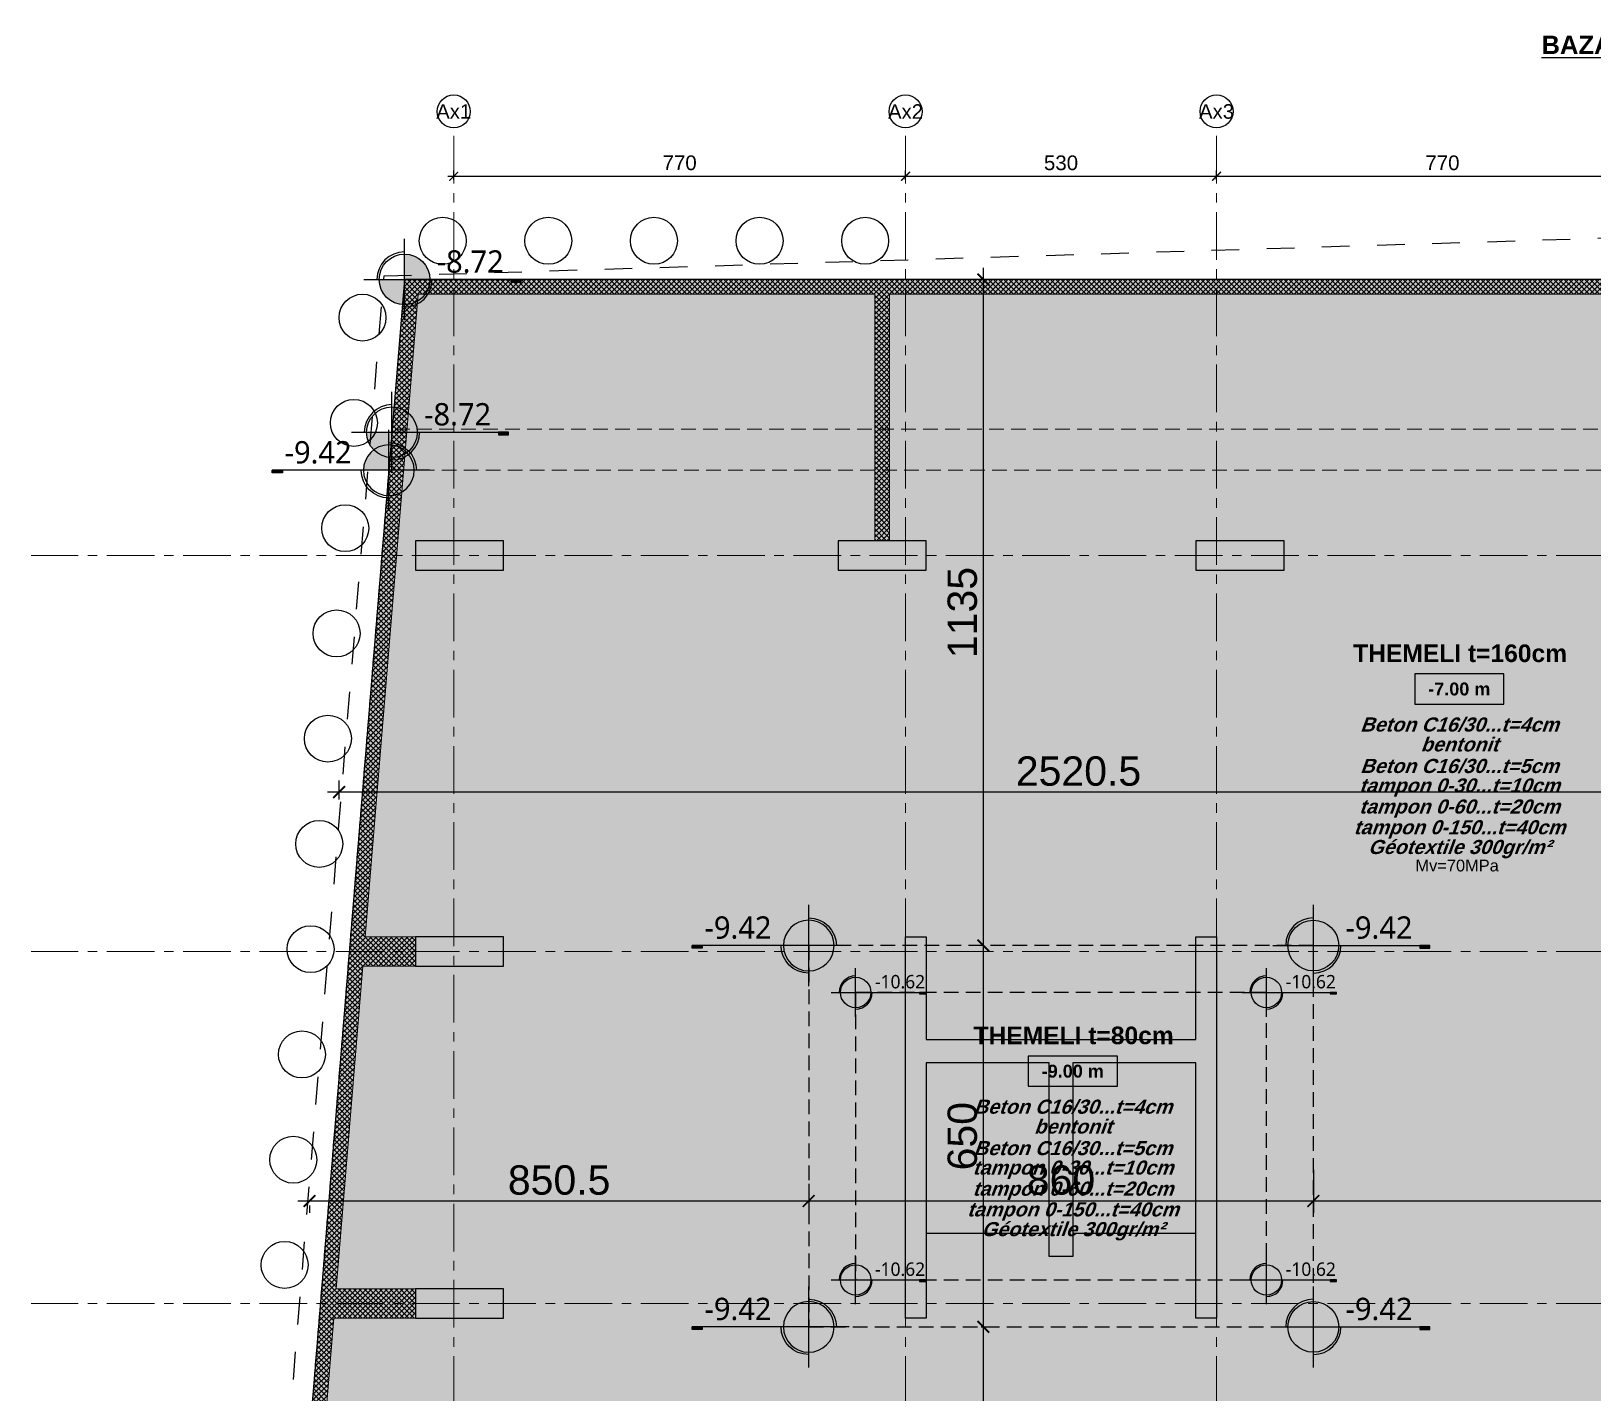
# Model space of a CAD drawing. Header units: centimetres. Extents: x 37128 to 49608, y -46114 to -40136.
# Drawn here: x 44517 to 47179, y -42457 to -40136 of the extents above; entities that cross this region are included whole.
import ezdxf
from ezdxf.enums import TextEntityAlignment as Align

# ---------------------------------------------------------------- set-up
doc = ezdxf.new("R2010")
doc.units = ezdxf.units.CM
doc.header["$LTSCALE"] = 50
doc.header["$MEASUREMENT"] = 0
for name, pattern in [('AXES', [2, 1.25, -0.25, 0.25, -0.25]), ('CACHE', [0.375, 0.25, -0.125]), ('CONTINU', [0]), ('DXK_LINE_DOT1', [1.8814, 0.9407, -0.9407])]:
    doc.linetypes.add(name, pattern=pattern)
doc.layers.get('0').update_dxf_attribs({"color": 8})
for name, color, linetype in [('AXES', 10, 'AXES'), ('BETON CACHE', 4, 'CACHE'), ('BETON COUPE', 3, 'CONTINU'), ('BETON TRAME', 254, 'Continuous'), ('BORD', 5, 'Continuous'), ('COTE 50ème @ 1', 1, 'Continuous'), ('NIVEAU', 170, 'Continuous'), ('OMBRE', 253, 'Continuous'), ('PILOTA', 2, 'Continuous'), ('TALUS', 2, 'Continuous'), ('TEXTE', 7, 'Continuous')]:
    doc.layers.add(name, color=color, linetype=linetype)
doc.layers.add('BETON HACHURE', color=252, linetype='Continuous', lineweight=13)
doc.layers.add('FOND DE FOUILLE', color=7, linetype='Continuous', true_color=0xfff3e5)
doc.layers.add('TALUS TRAME 2', color=7, linetype='Continuous', true_color=0xecd8c6)
doc.styles.add('Arial', font='arialbd.ttf', dxfattribs={"height": 12.5})
doc.styles.add('FA_Trebuchet 2.2 mm (cursiva-b.a)', font='trebucit.ttf', dxfattribs={"height": 2.2})
doc.styles.add('FN_TEXT_1.50', font='arial.ttf', dxfattribs={"height": 10})
doc.styles.add('RS_TEXT_1.10', font='arial.ttf', dxfattribs={"height": 2.5})
doc.styles.add('RS_TEXT_1.50', font='arial.ttf', dxfattribs={"height": 12.5})
doc.styles.add('RS_TXT_100', font='arial.ttf', dxfattribs={"height": 25})
doc.styles.add('SMA_TEXT_1.200', font='arial.ttf', dxfattribs={"height": 50})
doc.styles.add('style2', font='arialbd.ttf', dxfattribs={"height": 20})
doc.dimstyles.new('RS_100CM_LINEAIRE', dxfattribs={"dimscale": 10, "dimtxt": 25, "dimasz": 1.5, "dimexe": 1, "dimexo": 2.5, "dimgap": 1, "dimtad": 1, "dimdec": 1, "dimrnd": 0.5, "dimdsep": 46, "dimtxsty": 'RS_TXT_100', "dimblk1": 'ARCHTICK', "dimblk2": 'ARCHTICK', "dimsah": 1, "dimcen": 2.5, "dimdle": 1, "dimclrt": 4, "dimadec": 0, "dimazin": 2, "dimtfac": 1, "dimtdec": 1, "dimtix": 1, "dimtmove": 2, "dimatfit": 3, "dimfxl": 1, "dimtolj": 1, "dimtzin": 0, "dimarcsym": 0})
doc.dimstyles.new('SMA_1.200', dxfattribs={"dimscale": 20, "dimtxt": 50, "dimasz": 1, "dimexe": 1, "dimexo": 2, "dimgap": 0.5, "dimtad": 1, "dimdec": 1, "dimrnd": 0.5, "dimdsep": 46, "dimtxsty": 'SMA_TEXT_1.200', "dimblk": 'ARCHTICK', "dimcen": 10, "dimdle": 1, "dimadec": 0, "dimazin": 2, "dimtfac": 1, "dimtdec": 1, "dimtix": 1, "dimtmove": 2, "dimatfit": 3, "dimfxl": 1, "dimtolj": 1, "dimtzin": 0, "dimarcsym": 0})

# ---------------------------------------------------------------- blocks, each defined once
blk = doc.blocks.new('AXES_FN')
at = {"color": 0, "linetype": 'Continuous'}
blk.add_circle((0, 15), 15, dxfattribs=at)
at = {"color": 0, "style": 'FN_TEXT_1.50'}
blk.add_attdef('AXES', text='', height=12.5, dxfattribs=at).set_placement((-48.9, 20.6), align=Align.MIDDLE_CENTER)
blk = doc.blocks.new('_ArchTick')
at = {"color": 0, "linetype": 'ByBlock', "const_width": 0.15}
blk.add_lwpolyline([(-0.5, -0.5), (0.5, 0.5)], dxfattribs=at)
blk = doc.blocks.new('*D48')
at = {"layer": 'AXES', "color": 0, "linetype": 'Continuous', "lineweight": -2, "ltscale": 0.5, "transparency": 16777216}
for p, q in [((45227.3, -40383.7), (46017.3, -40383.7)), ((45237.3, -40389.7), (45237.3, -40373.7)), ((46007.3, -40389.7), (46007.3, -40373.7))]:
    blk.add_line(p, q, dxfattribs=at)
at = {"layer": 'Defpoints', "color": 0, "linetype": 'Continuous', "ltscale": 0.5, "transparency": 16777216}
for p in [(46007.3, -40383.7), (45237.3, -40414.7), (46007.3, -40414.7)]:
    blk.add_point(p, dxfattribs=at)
at = {"layer": 'AXES', "color": 0, "linetype": 'Continuous', "lineweight": -2, "ltscale": 0.5, "transparency": 16777216, "xscale": 15, "yscale": 15, "zscale": 15, "rotation": 180}
blk.add_blockref('_ArchTick', (45237.3, -40383.7), dxfattribs=at)
at = {"layer": 'AXES', "color": 0, "linetype": 'Continuous', "lineweight": -2, "ltscale": 0.5, "transparency": 16777216, "xscale": 15, "yscale": 15, "zscale": 15}
blk.add_blockref('_ArchTick', (46007.3, -40383.7), dxfattribs=at)
at = {"layer": 'AXES', "color": 4, "linetype": 'Continuous', "lineweight": 5, "ltscale": 0.5, "transparency": 16777216, "insert": (45622.3, -40360.9), "char_height": 25, "attachment_point": 5, "style": 'RS_TXT_100'}
blk.add_mtext('\\A1;770', dxfattribs=at)
blk = doc.blocks.new('*D49')
at = {"layer": 'AXES', "color": 0, "linetype": 'Continuous', "lineweight": -2, "ltscale": 0.5, "transparency": 16777216}
for p, q in [((45997.3, -40383.7), (46547.3, -40383.7)), ((46007.3, -40389.7), (46007.3, -40373.7)), ((46537.3, -40389.7), (46537.3, -40373.7))]:
    blk.add_line(p, q, dxfattribs=at)
at = {"layer": 'Defpoints', "color": 0, "linetype": 'Continuous', "ltscale": 0.5, "transparency": 16777216}
for p in [(46537.3, -40383.7), (46007.3, -40414.7), (46537.3, -40414.7)]:
    blk.add_point(p, dxfattribs=at)
at = {"layer": 'AXES', "color": 0, "linetype": 'Continuous', "lineweight": -2, "ltscale": 0.5, "transparency": 16777216, "xscale": 15, "yscale": 15, "zscale": 15, "rotation": 180}
blk.add_blockref('_ArchTick', (46007.3, -40383.7), dxfattribs=at)
at = {"layer": 'AXES', "color": 0, "linetype": 'Continuous', "lineweight": -2, "ltscale": 0.5, "transparency": 16777216, "xscale": 15, "yscale": 15, "zscale": 15}
blk.add_blockref('_ArchTick', (46537.3, -40383.7), dxfattribs=at)
at = {"layer": 'AXES', "color": 4, "linetype": 'Continuous', "lineweight": 5, "ltscale": 0.5, "transparency": 16777216, "insert": (46272.3, -40360.9), "char_height": 25, "attachment_point": 5, "style": 'RS_TXT_100'}
blk.add_mtext('\\A1;530', dxfattribs=at)
blk = doc.blocks.new('*D50')
at = {"layer": 'AXES', "color": 0, "linetype": 'Continuous', "lineweight": -2, "ltscale": 0.5, "transparency": 16777216}
for p, q in [((46527.3, -40383.7), (47317.3, -40383.7)), ((46537.3, -40389.7), (46537.3, -40373.7)), ((47307.3, -40389.7), (47307.3, -40373.7))]:
    blk.add_line(p, q, dxfattribs=at)
at = {"layer": 'Defpoints', "color": 0, "linetype": 'Continuous', "ltscale": 0.5, "transparency": 16777216}
for p in [(47307.3, -40383.7), (46537.3, -40414.7), (47307.3, -40414.7)]:
    blk.add_point(p, dxfattribs=at)
at = {"layer": 'AXES', "color": 0, "linetype": 'Continuous', "lineweight": -2, "ltscale": 0.5, "transparency": 16777216, "xscale": 15, "yscale": 15, "zscale": 15, "rotation": 180}
blk.add_blockref('_ArchTick', (46537.3, -40383.7), dxfattribs=at)
at = {"layer": 'AXES', "color": 0, "linetype": 'Continuous', "lineweight": -2, "ltscale": 0.5, "transparency": 16777216, "xscale": 15, "yscale": 15, "zscale": 15}
blk.add_blockref('_ArchTick', (47307.3, -40383.7), dxfattribs=at)
at = {"layer": 'AXES', "color": 4, "linetype": 'Continuous', "lineweight": 5, "ltscale": 0.5, "transparency": 16777216, "insert": (46922.3, -40360.9), "char_height": 25, "attachment_point": 5, "style": 'RS_TXT_100'}
blk.add_mtext('\\A1;770', dxfattribs=at)
blk = doc.blocks.new('Cota de Nivel (planta)')
h = blk.add_hatch(color=256)
h.dxf.hatch_style = 1
h.paths.add_polyline_path([(2.5, 0, 0.4142136), (0, 2.5), (0, 0)])
h.paths.add_polyline_path([(-2.5, 0, 0.4142136), (0, -2.5), (0, 0)])
h = blk.add_hatch(color=256)
h.dxf.hatch_style = 1
h.paths.add_polyline_path([(10.5, 0), (10.5, -0.25), (11.5, -0.25), (11.5, 0)])
for p, q in [((0, -4), (0, 4)), ((-4, 0), (11.5, 0))]:
    blk.add_line(p, q)
blk.add_lwpolyline([(11.5, 0), (10.5, 0), (10.5, -0.25), (11.5, -0.25)], close=True)
blk.add_circle((0, 0), 2.5)
for start, end in [(90, 180), (270, 0)]:
    blk.add_arc((0, 0), 2.725, start, end)
at = {"style": 'FA_Trebuchet 2.2 mm (cursiva-b.a)', "flags": 8}
blk.add_attdef('NIVEL', text='', height=2.2, dxfattribs=at).set_placement((3.175, 1.775), align=Align.MIDDLE_LEFT)
blk = doc.blocks.new('*D89')
at = {"layer": 'Defpoints', "color": 0, "transparency": 16777216}
for p in [(45042, -41433.3), (45042, -41485.7), (47562.3, -41555.9)]:
    blk.add_point(p, dxfattribs=at)
at = {"layer": 'TALUS', "color": 0, "lineweight": -2, "transparency": 16777216}
for p, q in [((47582.3, -41433.3), (45022, -41433.3)), ((45042, -41445.7), (45042, -41413.3)), ((47562.3, -41515.9), (47562.3, -41413.3))]:
    blk.add_line(p, q, dxfattribs=at)
at = {"layer": 'TALUS', "color": 0, "lineweight": -2, "transparency": 16777216, "xscale": 20, "yscale": 20, "zscale": 20, "rotation": 180}
blk.add_blockref('_ArchTick', (45042, -41433.3), dxfattribs=at)
at = {"layer": 'TALUS', "color": 0, "lineweight": -2, "transparency": 16777216, "xscale": 20, "yscale": 20, "zscale": 20}
blk.add_blockref('_ArchTick', (47562.3, -41433.3), dxfattribs=at)
at = {"layer": 'TALUS', "color": 0, "transparency": 16777216, "insert": (46302.1, -41397.7), "char_height": 50, "attachment_point": 5, "style": 'SMA_TEXT_1.200'}
blk.add_mtext('\\A1;2520.5', dxfattribs=at)
blk = doc.blocks.new('*D90')
at = {"layer": 'Defpoints', "color": 0, "transparency": 16777216}
for p in [(46702.3, -42036.8), (49342.3, -42036.8), (46702.3, -42130.2)]:
    blk.add_point(p, dxfattribs=at)
at = {"layer": 'TALUS', "color": 0, "lineweight": -2, "transparency": 16777216}
for p, q in [((46702.3, -42076.8), (46702.3, -42150.2)), ((49342.3, -42076.8), (49342.3, -42150.2)), ((49362.3, -42130.2), (46682.3, -42130.2))]:
    blk.add_line(p, q, dxfattribs=at)
at = {"layer": 'TALUS', "color": 0, "lineweight": -2, "transparency": 16777216, "xscale": 20, "yscale": 20, "zscale": 20, "rotation": 180}
blk.add_blockref('_ArchTick', (46702.3, -42130.2), dxfattribs=at)
at = {"layer": 'TALUS', "color": 0, "lineweight": -2, "transparency": 16777216, "xscale": 20, "yscale": 20, "zscale": 20}
blk.add_blockref('_ArchTick', (49342.3, -42130.2), dxfattribs=at)
at = {"layer": 'TALUS', "color": 0, "transparency": 16777216, "insert": (48022.3, -42094.7), "char_height": 50, "attachment_point": 5, "style": 'SMA_TEXT_1.200'}
blk.add_mtext('\\A1;2640', dxfattribs=at)
blk = doc.blocks.new('*D91')
at = {"layer": 'Defpoints', "color": 0, "transparency": 16777216}
for p in [(46702.3, -42036.8), (45842.3, -42060.8), (45842.3, -42130.2)]:
    blk.add_point(p, dxfattribs=at)
at = {"layer": 'TALUS', "color": 0, "lineweight": -2, "transparency": 16777216}
for p, q in [((46702.3, -42076.8), (46702.3, -42150.2)), ((45842.3, -42100.8), (45842.3, -42150.2)), ((46722.3, -42130.2), (45822.3, -42130.2))]:
    blk.add_line(p, q, dxfattribs=at)
at = {"layer": 'TALUS', "color": 0, "lineweight": -2, "transparency": 16777216, "xscale": 20, "yscale": 20, "zscale": 20, "rotation": 180}
blk.add_blockref('_ArchTick', (45842.3, -42130.2), dxfattribs=at)
at = {"layer": 'TALUS', "color": 0, "lineweight": -2, "transparency": 16777216, "xscale": 20, "yscale": 20, "zscale": 20}
blk.add_blockref('_ArchTick', (46702.3, -42130.2), dxfattribs=at)
at = {"layer": 'TALUS', "color": 0, "transparency": 16777216, "insert": (46272.3, -42094.7), "char_height": 50, "attachment_point": 5, "style": 'SMA_TEXT_1.200'}
blk.add_mtext('\\A1;860', dxfattribs=at)
blk = doc.blocks.new('*D92')
at = {"layer": 'Defpoints', "color": 0, "transparency": 16777216}
for p in [(45842.3, -42060.8), (44991.6, -42097.8), (44991.6, -42130.2)]:
    blk.add_point(p, dxfattribs=at)
at = {"layer": 'TALUS', "color": 0, "lineweight": -2, "transparency": 16777216}
for p, q in [((45842.3, -42100.8), (45842.3, -42150.2)), ((45862.3, -42130.2), (44971.6, -42130.2)), ((44991.6, -42137.8), (44991.6, -42150.2))]:
    blk.add_line(p, q, dxfattribs=at)
at = {"layer": 'TALUS', "color": 0, "lineweight": -2, "transparency": 16777216, "xscale": 20, "yscale": 20, "zscale": 20, "rotation": 180}
blk.add_blockref('_ArchTick', (44991.6, -42130.2), dxfattribs=at)
at = {"layer": 'TALUS', "color": 0, "lineweight": -2, "transparency": 16777216, "xscale": 20, "yscale": 20, "zscale": 20}
blk.add_blockref('_ArchTick', (45842.3, -42130.2), dxfattribs=at)
at = {"layer": 'TALUS', "color": 0, "transparency": 16777216, "insert": (45417, -42094.7), "char_height": 50, "attachment_point": 5, "style": 'SMA_TEXT_1.200'}
blk.add_mtext('\\A1;850.5', dxfattribs=at)
blk = doc.blocks.new('*D99')
at = {"layer": 'Defpoints', "color": 0, "transparency": 16777216}
for p in [(46206.1, -40559.6), (46121, -41694.7), (46139.9, -41694.7)]:
    blk.add_point(p, dxfattribs=at)
at = {"layer": 'TALUS', "color": 0, "lineweight": -2, "transparency": 16777216}
for p, q in [((46139.9, -40539.6), (46139.9, -41714.7)), ((46166.1, -40559.6), (46119.9, -40559.6)), ((46161, -41694.7), (46159.9, -41694.7))]:
    blk.add_line(p, q, dxfattribs=at)
at = {"layer": 'TALUS', "color": 0, "lineweight": -2, "transparency": 16777216, "xscale": 20, "yscale": 20, "zscale": 20}
for p, rotation in [((46139.9, -40559.6), 90), ((46139.9, -41694.7), 270)]:
    blk.add_blockref('_ArchTick', p, dxfattribs=dict(at, rotation=rotation))
at = {"layer": 'TALUS', "color": 0, "transparency": 16777216, "insert": (46104.3, -41127.2), "char_height": 50, "attachment_point": 5, "rotation": 90, "style": 'SMA_TEXT_1.200'}
blk.add_mtext('\\A1;1135', dxfattribs=at)
blk = doc.blocks.new('*D100')
at = {"layer": 'Defpoints', "color": 0, "transparency": 16777216}
for p in [(46121, -41694.7), (46096.4, -42344.7), (46139.9, -42344.7)]:
    blk.add_point(p, dxfattribs=at)
at = {"layer": 'TALUS', "color": 0, "lineweight": -2, "transparency": 16777216}
for p, q in [((46139.9, -41674.7), (46139.9, -42364.7)), ((46161, -41694.7), (46159.9, -41694.7)), ((46136.4, -42344.7), (46159.9, -42344.7))]:
    blk.add_line(p, q, dxfattribs=at)
at = {"layer": 'TALUS', "color": 0, "lineweight": -2, "transparency": 16777216, "xscale": 20, "yscale": 20, "zscale": 20}
for p, rotation in [((46139.9, -41694.7), 90), ((46139.9, -42344.7), 270)]:
    blk.add_blockref('_ArchTick', p, dxfattribs=dict(at, rotation=rotation))
at = {"layer": 'TALUS', "color": 0, "transparency": 16777216, "insert": (46104.3, -42019.7), "char_height": 50, "attachment_point": 5, "rotation": 90, "style": 'SMA_TEXT_1.200'}
blk.add_mtext('\\A1;650', dxfattribs=at)
blk = doc.blocks.new('*D101')
at = {"layer": 'Defpoints', "color": 0, "transparency": 16777216}
for p in [(46096.4, -42344.7), (46057.2, -42954.7), (46139.9, -42954.7)]:
    blk.add_point(p, dxfattribs=at)
at = {"layer": 'TALUS', "color": 0, "lineweight": -2, "transparency": 16777216}
for p, q in [((46139.9, -42324.7), (46139.9, -42974.7)), ((46136.4, -42344.7), (46159.9, -42344.7)), ((46097.2, -42954.7), (46159.9, -42954.7))]:
    blk.add_line(p, q, dxfattribs=at)
at = {"layer": 'TALUS', "color": 0, "lineweight": -2, "transparency": 16777216, "xscale": 20, "yscale": 20, "zscale": 20}
for p, rotation in [((46139.9, -42344.7), 90), ((46139.9, -42954.7), 270)]:
    blk.add_blockref('_ArchTick', p, dxfattribs=dict(at, rotation=rotation))
at = {"layer": 'TALUS', "color": 0, "transparency": 16777216, "insert": (46104.3, -42649.7), "char_height": 50, "attachment_point": 5, "rotation": 90, "style": 'SMA_TEXT_1.200'}
blk.add_mtext('\\A1;610', dxfattribs=at)

msp = doc.modelspace()

# ---------------------------------------------------------------- hatches: boundary and pattern name
at = {"layer": 'BETON HACHURE', "true_color": 0x636466, "transparency": 33554585}
h = msp.add_hatch(dxfattribs=at)
h.set_pattern_fill('ANSI37', color=251, scale=50, angle=270, style=0)
h.set_pattern_definition([(315, (-8838.8953, 28623.024), (4.4194174, 4.4194174), []), (45, (-8838.8953, 28623.024), (-4.4194174, 4.4194174), [])])
h.paths.add_polyline_path([(46657.32, -42879.59), (46682.32, -42879.59), (46682.32, -43204.59), (46657.32, -43204.59)], flags=0)
h.paths.add_polyline_path([(46657.32, -42879.59), (46682.32, -42879.59), (46682.32, -43204.59), (46657.32, -43204.59)], flags=0)
h.paths.add_polyline_path([(48837.31, -43019.73), (48837.32, -43069.73), (48917.32, -43069.73), (48917.31, -43019.73)], flags=0)
h.paths.add_polyline_path([(48457.31, -43019.73), (48457.31, -43069.73), (48537.31, -43069.73), (48537.31, -43019.73)], flags=0)
edge = h.paths.add_edge_path(flags=0)
edge.add_arc((48497.31, -41704.73), 40, 0, 360)
edge = h.paths.add_edge_path(flags=0)
edge.add_arc((48497.31, -41029.73), 40, 0, 360)
edge = h.paths.add_edge_path(flags=0)
edge.add_arc((48497.31, -42304.73), 40, 0, 360)
h.paths.add_polyline_path([(49342.32, -40559.59), (45153.47, -40559.59), (44764.18, -45296.29), (49342.32, -45745.88)])
edge = h.paths.add_edge_path(flags=0)
edge.add_arc((48497.31, -42304.73), 40, 0, 360)
h.paths.add_polyline_path([(47282.32, -40584.59), (47282.32, -41004.73), (47307.32, -41004.73), (47307.32, -40584.59), (48877.32, -40584.59), (48877.31, -41054.73), (48917.32, -41054.73), (48917.32, -40584.59), (49317.32, -40584.59), (49317.32, -42314.73), (48917.32, -42314.73), (48917.32, -41679.73), (48877.31, -41679.73), (48877.31, -42344.73), (49317.32, -42344.73), (49317.32, -43089.73), (48877.31, -43089.73), (48877.31, -44479.73), (48917.32, -44479.73), (48917.32, -43119.73), (49317.32, -43119.73), (49317.32, -45718.3), (48544.82, -45642.44), (48544.82, -45154.73), (48519.82, -45154.73), (48519.82, -45639.99), (47214.82, -45511.83), (47214.82, -45154.73), (47189.82, -45154.73), (47189.82, -45509.38), (46002.32, -45392.76), (46002.32, -45154.73), (45952.32, -45154.73), (45952.32, -45387.85), (44791.12, -45273.82), (44862.46, -44405.73), (45172.32, -44405.73), (45172.32, -44355.73), (44866.57, -44355.73), (44966.51, -43139.73), (45172.32, -43139.73), (45172.32, -43089.73), (44970.62, -43089.73), (44972.46, -43069.73), (45172.32, -43069.73), (45172.32, -43019.73), (44976.37, -43019.73), (45033.08, -42329.73), (45172.32, -42329.73), (45172.32, -42279.73), (45037.19, -42279.73), (45082.39, -41729.73), (45172.32, -41729.73), (45172.32, -41679.73), (45086.5, -41679.73), (45176.5, -40584.59), (45954.82, -40584.59), (45954.82, -41004.73), (45979.82, -41004.73), (45979.82, -40584.59)], flags=16)
h.paths.add_polyline_path([(48457.31, -42264.73), (48457.31, -42344.73), (48537.31, -42344.73), (48537.31, -42264.73)], flags=0)
at = {"layer": 'BETON TRAME', "true_color": 0x636466, "transparency": 33554559}
h = msp.add_hatch(color=251, dxfattribs=at)
h.dxf.hatch_style = 1
h.paths.add_polyline_path([(46042.32, -42329.73), (46007.32, -42329.73), (46007.32, -41679.73), (46042.32, -41679.73), (46042.32, -41854.73), (46502.32, -41854.73), (46502.32, -41679.73), (46537.32, -41679.73), (46537.32, -42329.73), (46502.32, -42329.73), (46502.32, -41894.73), (46292.32, -41894.73), (46292.32, -42224.73), (46252.32, -42224.73), (46252.32, -41894.73), (46042.32, -41894.73)])
h.paths.add_polyline_path([(45172.32, -41004.73), (45172.32, -41054.73), (45322.32, -41054.73), (45322.32, -41004.73)])
h.paths.add_polyline_path([(45892.32, -41004.73), (45892.32, -41054.73), (46042.32, -41054.73), (46042.32, -41004.73)])
h.paths.add_polyline_path([(46502.32, -41004.73), (46502.32, -41054.73), (46652.32, -41054.73), (46652.32, -41004.73)])
h.paths.add_polyline_path([(47222.32, -41004.73), (47222.32, -41054.73), (47372.32, -41054.73), (47372.32, -41004.73)])
h.paths.add_polyline_path([(47222.32, -41679.73), (47222.32, -41729.73), (47372.32, -41729.73), (47372.32, -41679.73)])
h.paths.add_polyline_path([(45172.32, -41679.73), (45172.32, -41729.73), (45322.32, -41729.73), (45322.32, -41679.73)])
h.paths.add_polyline_path([(45172.32, -42279.73), (45172.32, -42329.73), (45322.32, -42329.73), (45322.32, -42279.73)])
h.paths.add_polyline_path([(47222.32, -42279.73), (47222.32, -42329.73), (47372.32, -42329.73), (47372.32, -42279.73)])
h.paths.add_polyline_path([(47222.32, -43019.73), (47222.32, -43069.73), (47372.32, -43069.73), (47372.32, -43019.73)])
h.paths.add_polyline_path([(45322.32, -43069.73), (45322.32, -43019.73), (45172.32, -43019.73), (45172.32, -43069.73)])
h.paths.add_polyline_path([(45987.32, -43019.73), (45987.32, -43069.73), (46112.32, -43069.73), (46112.32, -43019.73)])
h.paths.add_polyline_path([(46432.32, -43019.73), (46432.32, -43069.73), (46557.32, -43069.73), (46557.32, -43019.73)])
h.paths.add_polyline_path([(46407.32, -43069.73), (46432.32, -43069.73), (46432.32, -42564.73), (46407.32, -42564.73)])
h.paths.add_polyline_path([(46112.32, -43069.73), (46137.32, -43069.73), (46137.32, -42564.73), (46112.32, -42564.73)])
at = {"layer": 'FOND DE FOUILLE', "true_color": 0xfff4eb, "transparency": 33554508}
h = msp.add_hatch(color=7, dxfattribs=at)
h.dxf.hatch_style = 1
h.paths.add_polyline_path([(45132.07, -40819.97), (45153.47, -40559.59), (49342.32, -40559.59), (49342.32, -45745.88), (44764.18, -45296.29), (44931.56, -43259.73), (45735.32, -43259.73), (45735.32, -43691.73), (46217.32, -43691.73), (46217.32, -45344.73), (48797.32, -45344.73), (48797.32, -42899.73), (47562.32, -42899.73), (47562.32, -40814.73)])
at = {"layer": 'TALUS TRAME 2', "transparency": 33554559}
h = msp.add_hatch(color=256, dxfattribs=at)
h.dxf.hatch_style = 1
h.paths.add_polyline_path([(47857.32, -43854.73), (47857.32, -44424.73), (47157.32, -44424.73), (47157.32, -43854.73)])
h.paths.add_polyline_path([(45897.32, -43034.73), (46512.32, -43034.73), (46512.32, -43529.73), (45897.32, -43529.73)])
h.paths.add_polyline_path([(46622.32, -41774.73), (46622.32, -42264.73), (45922.32, -42264.73), (45922.32, -41774.73)])
h.paths.add_polyline_path([(46217.32, -45344.73), (48797.32, -45344.73), (48797.32, -42899.73), (47562.32, -42899.73), (47562.32, -40814.73), (45132.5, -40814.73), (44931.56, -43259.73), (45735.32, -43259.73), (45735.32, -43691.73), (46217.32, -43691.73)])
at = {"layer": 'TALUS TRAME 2', "true_color": 0xc7c8ca, "transparency": 33554585}
h = msp.add_hatch(color=9, dxfattribs=at)
h.dxf.hatch_style = 1
h.paths.add_polyline_path([(45922.32, -42264.73), (46622.32, -42264.73), (46622.32, -41774.73), (45922.32, -41774.73)])

# ---------------------------------------------------------------- linework, layer by layer
at = {"layer": 'AXES', "lineweight": 5, "ltscale": 1.3}
for p, q in [((45237.32, -40314.73), (45237.32, -43394.73)), ((46007.32, -40314.73), (46007.32, -43239.71)), ((46537.32, -40314.73), (46537.32, -43239.71)), ((49537.44, -41029.73), (44517.32, -41029.73)), ((49537.44, -41704.73), (44517.32, -41704.73)), ((49537.44, -42304.73), (44517.32, -42304.73))]:
    msp.add_line(p, q, dxfattribs=at)
at = {"layer": 'BETON CACHE', "color": 242, "linetype": 'DXK_LINE_DOT1', "true_color": 0xcd2027}
msp.add_lwpolyline([(49377.94, -45879.83), (48064.71, -45840.08), (44717.45, -45434.29), (45118.55, -40553.63), (48767.83, -40440.1), (49357.23, -40446.68)], close=True, dxfattribs=at)
at = {"layer": 'BETON CACHE', "color": 251, "lineweight": 5, "ltscale": 2, "true_color": 0x636466}
for points in [[(46217.32, -43609.73), (46217.32, -45344.73), (48797.32, -45344.73), (48797.32, -42899.73), (47562.32, -42899.73), (47562.32, -40814.73), (45132.5, -40814.73), (44931.56, -43259.73), (45817.32, -43259.73)], [(46287.32, -43609.73), (46287.32, -45274.73), (48727.32, -45274.73), (48727.32, -42969.73), (47492.32, -42969.73), (47492.32, -40884.73), (45126.75, -40884.73), (44937.31, -43189.73), (45817.32, -43189.73)]]:
    msp.add_lwpolyline(points, dxfattribs=at)
at = {"layer": 'BETON CACHE', "color": 251, "ltscale": 2, "true_color": 0x636466}
for points in [[(45842.32, -42344.73), (46702.32, -42344.73), (46702.32, -41694.73), (45842.32, -41694.73)], [(45922.32, -42264.73), (46622.32, -42264.73), (46622.32, -41774.73), (45922.32, -41774.73)]]:
    msp.add_lwpolyline(points, close=True, dxfattribs=at)
at = {"layer": 'BETON COUPE', "color": 251, "lineweight": 5, "true_color": 0x636466}
msp.add_lwpolyline([(49342.32, -40559.59), (45153.47, -40559.59), (44764.18, -45296.29), (49342.32, -45745.88)], close=True, dxfattribs=at)
msp.add_lwpolyline([(44976.37, -43019.73), (45033.08, -42329.73), (45172.32, -42329.73), (45172.32, -42279.73), (45037.19, -42279.73), (45082.39, -41729.73), (45172.32, -41729.73), (45172.32, -41679.73), (45086.5, -41679.73), (45176.5, -40584.59), (45954.82, -40584.59), (45954.82, -41004.73), (45979.82, -41004.73), (45979.82, -40584.59), (47282.32, -40584.59)], dxfattribs=at)
at = {"layer": 'BETON COUPE', "color": 251, "true_color": 0x636466}
for points in [[(45172.32, -41004.73), (45172.32, -41054.73), (45322.32, -41054.73), (45322.32, -41004.73)], [(45892.32, -41004.73), (45892.32, -41054.73), (46042.32, -41054.73), (46042.32, -41004.73)], [(46502.32, -41004.73), (46502.32, -41054.73), (46652.32, -41054.73), (46652.32, -41004.73)], [(45172.32, -41679.73), (45172.32, -41729.73), (45322.32, -41729.73), (45322.32, -41679.73)], [(46042.32, -42329.73), (46007.32, -42329.73), (46007.32, -41679.73), (46042.32, -41679.73), (46042.32, -41854.73), (46502.32, -41854.73), (46502.32, -41679.73), (46537.32, -41679.73), (46537.32, -42329.73), (46502.32, -42329.73), (46502.32, -41894.73), (46292.32, -41894.73), (46292.32, -42224.73), (46252.32, -42224.73), (46252.32, -41894.73), (46042.32, -41894.73)], [(45172.32, -42279.73), (45172.32, -42329.73), (45322.32, -42329.73), (45322.32, -42279.73)]]:
    msp.add_lwpolyline(points, close=True, dxfattribs=at)
at = {"layer": 'BORD', "color": 251, "true_color": 0x636466}
for points in [[(49342.32, -45745.88), (49342.32, -40559.59), (45153.47, -40559.59), (44764.18, -45296.29)], [(46042.32, -42184.73), (46252.32, -42184.73), (46252.32, -41894.73), (46042.32, -41894.73)], [(46292.32, -42184.73), (46502.32, -42184.73), (46502.32, -41894.73), (46292.32, -41894.73)]]:
    msp.add_lwpolyline(points, close=True, dxfattribs=at)
at = {"layer": 'NIVEAU'}
for points in [[(46875.05, -41283.21), (47027.01, -41283.21), (47027.01, -41231.79), (46875.05, -41231.79)], [(46216.34, -41934.51), (46368.3, -41934.51), (46368.3, -41883.1), (46216.34, -41883.1)]]:
    msp.add_lwpolyline(points, close=True, dxfattribs=at)
at = {"layer": 'OMBRE', "color": 251, "true_color": 0x636466}
for points in [[(46049.82, -42184.73), (46049.82, -41902.23), (46086.13, -41938.54)], [(46049.82, -41902.23), (46086.13, -41938.54), (46252.32, -41902.23)], [(46299.82, -42184.73), (46299.82, -41902.23), (46336.13, -41938.54)], [(46299.82, -41902.23), (46336.13, -41938.54), (46502.32, -41902.23)]]:
    msp.add_solid(points, dxfattribs=at)
at = {"layer": 'PILOTA'}
for centre in [(45218.55, -40493.63), (45398.55, -40493.63), (45578.55, -40493.63), (45758.55, -40493.63), (45938.55, -40493.63), (45081.91, -40624.59), (45067.16, -40803.98), (45052.42, -40983.38), (45037.68, -41162.77), (45022.93, -41342.17), (45008.19, -41521.56), (44993.45, -41700.96), (44978.7, -41880.35), (44963.96, -42059.75), (44949.21, -42239.14)]:
    msp.add_circle(centre, 40, dxfattribs=at)

# ---------------------------------------------------------------- block references
at = {"layer": 'AXES', "color": 251, "linetype": 'ByBlock', "true_color": 0x636466}
ref = msp.add_blockref('AXES_FN', (45237.32, -40301.27), dxfattribs=dict(at, xscale=1.875, yscale=1.875, zscale=1.875))
ref.add_attrib('AXES', 'Ax1', dxfattribs={"layer": '0', "color": 0, "height": 24.75, "style": 'RS_TEXT_1.50'}).set_placement((45237.32, -40273.15), align=Align.MIDDLE)
ref = msp.add_blockref('AXES_FN', (46007.32, -40301.27), dxfattribs=dict(at, xscale=1.875, yscale=1.875, zscale=1.875))
ref.add_attrib('AXES', 'Ax2', dxfattribs={"layer": '0', "color": 0, "height": 24.75, "style": 'RS_TEXT_1.50'}).set_placement((46007.32, -40273.15), align=Align.MIDDLE)
ref = msp.add_blockref('AXES_FN', (46537.32, -40301.27), dxfattribs=dict(at, xscale=1.875, yscale=1.875, zscale=1.875))
ref.add_attrib('AXES', 'Ax3', dxfattribs={"layer": '0', "color": 0, "height": 24.75, "style": 'RS_TEXT_1.50'}).set_placement((46537.32, -40273.15), align=Align.MIDDLE)
at = {"layer": 'COTE 50ème @ 1'}
ref = msp.add_blockref('Cota de Nivel (planta)', (45153.47, -40559.59), dxfattribs=dict(at, xscale=17.28, yscale=17.28, zscale=17.28))
ref.add_attrib('NIVEL', '-8.72', dxfattribs={"layer": '0', "color": 240, "height": 38.016, "style": 'FA_Trebuchet 2.2 mm (cursiva-b.a)'}).set_placement((45208.34, -40528.92), align=Align.MIDDLE_LEFT)
ref = msp.add_blockref('Cota de Nivel (planta)', (45132.07, -40819.97), dxfattribs=dict(at, xscale=17.28, yscale=17.28, zscale=17.28))
ref.add_attrib('NIVEL', '-8.72', dxfattribs={"layer": '0', "color": 240, "height": 38.016, "style": 'FA_Trebuchet 2.2 mm (cursiva-b.a)'}).set_placement((45186.94, -40789.3), align=Align.MIDDLE_LEFT)
ref = msp.add_blockref('Cota de Nivel (planta)', (45126.75, -40884.73), dxfattribs=dict(at, xscale=-17.28, yscale=17.28, zscale=17.28))
ref.add_attrib('NIVEL', '-9.42', dxfattribs={"layer": '0', "color": 240, "height": 38.016, "style": 'FA_Trebuchet 2.2 mm (cursiva-b.a)'}).set_placement((44949.19, -40854.06), align=Align.MIDDLE_LEFT)
ref = msp.add_blockref('Cota de Nivel (planta)', (45842.32, -41694.73), dxfattribs=dict(at, xscale=-17.28, yscale=17.28, zscale=17.28))
ref.add_attrib('NIVEL', '-9.42', dxfattribs={"layer": '0', "color": 240, "height": 38.016, "style": 'FA_Trebuchet 2.2 mm (cursiva-b.a)'}).set_placement((45664.75, -41664.06), align=Align.MIDDLE_LEFT)
ref = msp.add_blockref('Cota de Nivel (planta)', (46702.32, -41694.73), dxfattribs=dict(at, xscale=17.28, yscale=17.28, zscale=17.28))
ref.add_attrib('NIVEL', '-9.42', dxfattribs={"layer": '0', "color": 240, "height": 38.016, "style": 'FA_Trebuchet 2.2 mm (cursiva-b.a)'}).set_placement((46757.18, -41664.06), align=Align.MIDDLE_LEFT)
ref = msp.add_blockref('Cota de Nivel (planta)', (45922.32, -41774.73), dxfattribs=dict(at, xscale=10.368, yscale=10.368, zscale=10.368))
ref.add_attrib('NIVEL', '-10.62', dxfattribs={"layer": '0', "color": 240, "height": 22.81, "style": 'FA_Trebuchet 2.2 mm (cursiva-b.a)'}).set_placement((45955.23, -41756.33), align=Align.MIDDLE_LEFT)
ref = msp.add_blockref('Cota de Nivel (planta)', (46622.32, -41774.73), dxfattribs=dict(at, xscale=10.368, yscale=10.368, zscale=10.368))
ref.add_attrib('NIVEL', '-10.62', dxfattribs={"layer": '0', "color": 240, "height": 22.81, "style": 'FA_Trebuchet 2.2 mm (cursiva-b.a)'}).set_placement((46655.23, -41756.33), align=Align.MIDDLE_LEFT)
ref = msp.add_blockref('Cota de Nivel (planta)', (45922.32, -42264.73), dxfattribs=dict(at, xscale=10.368, yscale=10.368, zscale=10.368))
ref.add_attrib('NIVEL', '-10.62', dxfattribs={"layer": '0', "color": 240, "height": 22.81, "style": 'FA_Trebuchet 2.2 mm (cursiva-b.a)'}).set_placement((45955.23, -42246.33), align=Align.MIDDLE_LEFT)
ref = msp.add_blockref('Cota de Nivel (planta)', (46622.32, -42264.73), dxfattribs=dict(at, xscale=10.368, yscale=10.368, zscale=10.368))
ref.add_attrib('NIVEL', '-10.62', dxfattribs={"layer": '0', "color": 240, "height": 22.81, "style": 'FA_Trebuchet 2.2 mm (cursiva-b.a)'}).set_placement((46655.23, -42246.33), align=Align.MIDDLE_LEFT)
ref = msp.add_blockref('Cota de Nivel (planta)', (45842.32, -42344.73), dxfattribs=dict(at, xscale=-17.28, yscale=17.28, zscale=17.28))
ref.add_attrib('NIVEL', '-9.42', dxfattribs={"layer": '0', "color": 240, "height": 38.016, "style": 'FA_Trebuchet 2.2 mm (cursiva-b.a)'}).set_placement((45664.75, -42314.06), align=Align.MIDDLE_LEFT)
ref = msp.add_blockref('Cota de Nivel (planta)', (46702.32, -42344.73), dxfattribs=dict(at, xscale=17.28, yscale=17.28, zscale=17.28))
ref.add_attrib('NIVEL', '-9.42', dxfattribs={"layer": '0', "color": 240, "height": 38.016, "style": 'FA_Trebuchet 2.2 mm (cursiva-b.a)'}).set_placement((46757.18, -42314.06), align=Align.MIDDLE_LEFT)

# ---------------------------------------------------------------- texts
at = {"layer": 'NIVEAU', "style": 'style2'}
for s, p in [('THEMELI t=160cm', (46952.46, -41196.58)), ('THEMELI t=80cm', (46293.75, -41847.89))]:
    msp.add_text(s, height=30, dxfattribs=at).set_placement(p, align=Align.MIDDLE)
for s, p in [('-7.00 m', (46951.03, -41257.5)), ('-9.00 m', (46292.32, -41908.81))]:
    msp.add_text(s, height=22, dxfattribs=at).set_placement(p, align=Align.MIDDLE_CENTER)
at = {"layer": 'NIVEAU', "style": 'Arial', "oblique": 20}
for s, p in [('Beton C16/30...t=4cm', (46951.03, -41317.78)), ('bentonit', (46951.03, -41351.41)), ('Beton C16/30...t=5cm', (46951.03, -41388.42)), ('tampon 0-30...t=10cm', (46951.03, -41425.35)), ('tampon 0-60...t=20cm', (46951.03, -41461.26)), ('tampon 0-150...t=40cm', (46951.03, -41496.58)), ('Géotextile 300gr/m²', (46951.03, -41529.67)), ('Beton C16/30...t=4cm', (46292.32, -41969.09)), ('bentonit', (46292.32, -42002.72)), ('Beton C16/30...t=5cm', (46292.32, -42039.73)), ('tampon 0-30...t=10cm', (46292.32, -42076.66)), ('tampon 0-60...t=20cm', (46292.32, -42112.56)), ('tampon 0-150...t=40cm', (46292.32, -42147.88)), ('Géotextile 300gr/m²', (46292.32, -42180.97))]:
    msp.add_text(s, height=24, dxfattribs=at).set_placement(p, align=Align.MIDDLE)
at = {"layer": 'TEXTE', "style": 'RS_TEXT_1.10'}
msp.add_text('Mv=70MPa', height=20, dxfattribs=at).set_placement((46947.38, -41558.42), align=Align.MIDDLE_CENTER)
at = {"layer": 'TEXTE', "insert": (48132.68, -40159.85), "char_height": 31.25, "width": 2458.8095, "attachment_point": 5, "style": 'RS_TEXT_1.50'}
msp.add_mtext('{\\fArial|b1|i0|c0|p34;\\LBAZA E THEMELEVE - PLANI I GËRMIMIT - TRAJTIMI I SHTRESAVE NËN PLLAKNEN E THEMELEVE}', dxfattribs=at)

# ---------------------------------------------------------------- dimensions: what is measured, and where the dimension line sits
at = {"layer": 'AXES', "color": 251, "linetype": 'Continuous', "lineweight": 5, "ltscale": 0.5, "true_color": 0x636466}
for base, p1, p2, picture, middle in [((46007.32, -40383.66), (45237.32, -40414.73), (46007.32, -40414.73), '*D48', (45622.32, -40360.9)), ((46537.32, -40383.66), (46007.32, -40414.73), (46537.32, -40414.73), '*D49', (46272.32, -40360.89)), ((47307.32, -40383.66), (46537.32, -40414.73), (47307.32, -40414.73), '*D50', (46922.32, -40360.9))]:
    dim = msp.add_linear_dim(base=base, p1=p1, p2=p2, dimstyle='RS_100CM_LINEAIRE', dxfattribs=at)
    dim.commit()
    dim.dimension.update_dxf_attribs({"geometry": picture, "text_midpoint": middle})
at = {"layer": 'TALUS'}
for base, p1, p2, picture, middle in [((46139.87, -41694.73), (46206.06, -40559.59), (46120.97, -41694.73), '*D99', (46104.32, -41127.16)), ((46139.87, -42344.73), (46120.97, -41694.73), (46096.43, -42344.73), '*D100', (46104.34, -42019.73)), ((46139.87, -42954.73), (46096.43, -42344.73), (46057.21, -42954.73), '*D101', (46104.34, -42649.73))]:
    dim = msp.add_linear_dim(base=base, p1=p1, p2=p2, angle=90, dimstyle='SMA_1.200', dxfattribs=at)
    dim.commit()
    dim.dimension.update_dxf_attribs({"geometry": picture, "text_midpoint": middle})
for base, p1, p2, picture, middle in [((45041.96, -41433.26), (47562.32, -41555.91), (45041.96, -41485.66), '*D89', (46302.14, -41397.73)), ((45842.32, -42130.18), (46702.32, -42036.76), (45842.32, -42060.84), '*D91', (46272.32, -42094.65)), ((46702.32, -42130.18), (49342.32, -42036.76), (46702.32, -42036.76), '*D90', (48022.32, -42094.65)), ((44991.65, -42130.18), (45842.32, -42060.84), (44991.65, -42097.83), '*D92', (45416.98, -42094.65))]:
    dim = msp.add_linear_dim(base=base, p1=p1, p2=p2, dimstyle='SMA_1.200', dxfattribs=at)
    dim.commit()
    dim.dimension.update_dxf_attribs({"geometry": picture, "text_midpoint": middle})

doc.saveas('drawing.dxf')
